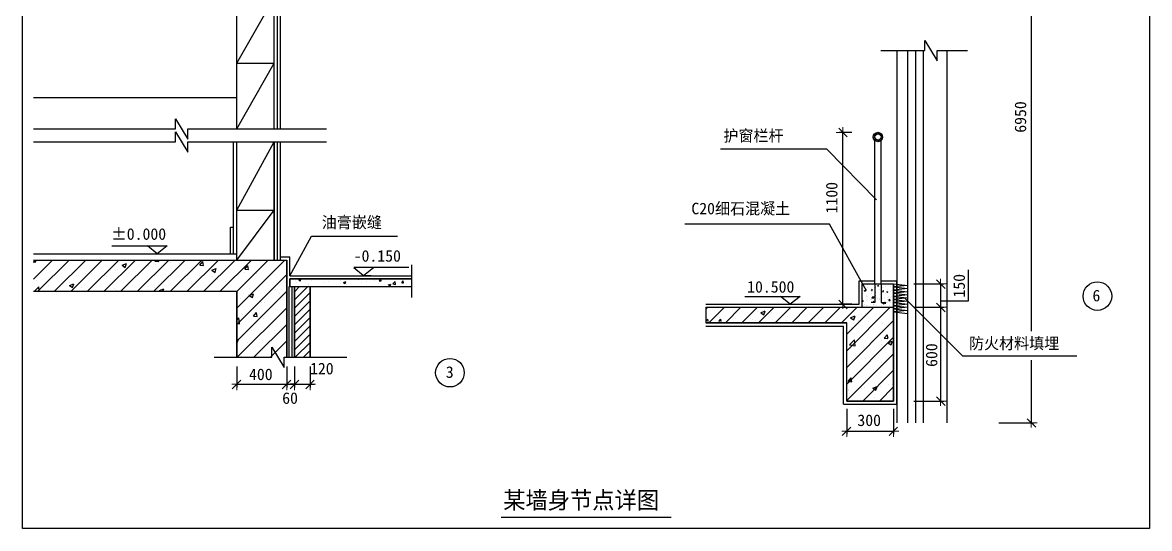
# Model space of a CAD drawing. Header units: metres. Extents: x -54693 to 188802, y -34677 to 263858.
# Drawn here: x -54693 to 188802, y -34677 to 74743 of the extents above; entities that cross this region are included whole.
import ezdxf

# ---------------------------------------------------------------- set-up
doc = ezdxf.new("R2010")
doc.units = ezdxf.units.M
for name, color, linetype in [('1', 4, 'Continuous'), ('BLOCK', 7, 'Continuous'), ('CUXING', 1, 'Continuous'), ('STAIR', 2, 'Continuous')]:
    doc.layers.add(name, color=color, linetype=linetype)

# ---------------------------------------------------------------- blocks, each defined once
blk = doc.blocks.new('_ArchTick')
at = {"lineweight": 15}
for p, q in [((1.38, 0), (-1.29, 0)), ((0, 1.75), (0, -1.61))]:
    blk.add_line(p, q, dxfattribs=at)
at = {"color": 0, "linetype": 'ByBlock'}
blk.add_lwpolyline([(-1.22, -1.23), (1.1, 1.08)], dxfattribs=at)

msp = doc.modelspace()

# ---------------------------------------------------------------- linework, layer by layer
for p, q in [((163230.98, 92253.08), (163230.98, 7980.9)), ((140247.59, 68712.47), (140247.59, 70881.06)), ((140247.59, 70881.06), (142951.74, 66472.47)), ((142951.74, 66472.47), (142951.74, 68712.47)), ((135173.78, 67206.33), (135173.78, 67206.33)), ((-21677.07, 51748.65), (-21677.07, 53917.24)), ((-21677.07, 53917.24), (-18972.92, 49508.65)), ((-18972.92, 49508.65), (-18972.92, 51748.65)), ((-21677.07, 48919.45), (-21677.07, 51088.04)), ((-21677.07, 51088.04), (-18972.92, 46679.46)), ((-18972.92, 46679.46), (-18972.92, 48919.45)), ((-8408.4, 23366.96), (-8408.4, 48919.45)), ((-299.35, 48919.45), (-299.35, 23366.96)), ((124495.67, 50987.22), (121842.94, 50987.22)), ((122518.69, 13831.78), (122518.69, 50987.22)), ((129125.1, 50079.83), (130039.07, 50993.79)), ((129176.33, 49653.23), (129460.18, 49937.07)), ((129347.04, 49346.1), (129587.9, 49586.97)), ((129601.24, 49122.47), (129850.24, 49371.47)), ((129945.36, 48988.77), (130281.79, 49325.19)), ((130181.83, 50658.72), (130465.67, 50942.56)), ((130458.8, 49024.37), (131094.53, 49660.1)), ((130531.93, 50530.99), (130772.8, 50771.86)), ((130747.43, 50268.66), (130996.43, 50517.66)), ((130793.71, 49837.11), (131130.13, 50173.54)), ((-52332.43, 22822.11), (-51787.58, 23366.96)), ((-52332.43, 19238.39), (-48203.86, 23366.96)), ((-52332.43, 23366.96), (2403.67, 23366.96)), ((-52332.43, 23141.12), (-51946.51, 22880.81)), ((-51941.72, 22877.67), (-51777.54, 23366.96)), ((-51377.67, 16609.42), (-44620.13, 23366.96)), ((-49673.71, 23208.5), (-49673.71, 23208.5)), ((-47793.94, 16609.42), (-41036.4, 23366.96)), ((-44210.21, 16609.42), (-37452.67, 23366.96)), ((-40626.48, 16609.42), (-33868.94, 23366.96)), ((-37042.76, 16609.42), (-30285.21, 23366.96)), ((-33459.03, 16609.42), (-26701.48, 23366.96)), ((-33195.86, 22251.88), (-32249.55, 22615.13)), ((-33195.85, 22251.87), (-32523.58, 21798.42)), ((-32518.79, 21795.26), (-32244.75, 22611.96)), ((-29875.3, 16609.42), (-23117.75, 23366.96)), ((-27408.04, 22247.97), (-27408.04, 22247.97)), ((-26291.57, 16609.42), (-19534.03, 23366.96)), ((-26077.24, 23124.42), (-25873.72, 23366.96)), ((-26077.24, 23124.42), (-25269.42, 23053.75)), ((-26041.77, 22342.78), (-26041.77, 22342.78)), ((-25264.63, 23050.55), (-25323, 23366.96)), ((-22707.84, 16609.42), (-15950.3, 23366.96)), ((-22658.41, 22788.21), (-22658.41, 22788.21)), ((-20866.74, 22537.61), (-20866.74, 22537.61)), ((-20388.48, 23261.28), (-20388.48, 23261.28)), ((-19124.11, 16609.42), (-12366.57, 23366.96)), ((-16383.4, 22276.32), (-15731.85, 23052.81)), ((-16383.4, 22276.32), (-15575.58, 22205.65)), ((-15570.8, 22202.45), (-15727.07, 23049.61)), ((-15540.38, 16609.42), (-8782.84, 23366.96)), ((-11956.65, 16609.42), (-5199.11, 23366.96)), ((-10460.08, 23208.69), (-10460.08, 23208.69)), ((-8408.4, 12990.22), (1968.35, 23366.96)), ((-8408.4, 16573.95), (-1615.38, 23366.96)), ((-6689.57, 21428.22), (-6038.02, 22204.71)), ((-5876.97, 21354.34), (-6033.24, 22201.5)), ((-3245.42, 22903.86), (-3245.42, 22903.86)), ((2403.67, 23366.96), (2403.67, 2418.58)), ((-43079.19, 20099.76), (-43079.19, 20099.76)), ((-41173.74, 20431.14), (-41173.74, 20431.14)), ((-39695.82, 20545.19), (-39695.82, 20545.19)), ((-36630.36, 19831.75), (-36630.36, 19831.75)), ((-34577.23, 21219.07), (-34577.23, 21219.07)), ((-34234.6, 21382.75), (-34234.6, 21382.75)), ((-28748.55, 21184.68), (-28748.55, 21184.68)), ((-13772.93, 21169.48), (-12826.62, 21532.74)), ((-13772.92, 21169.48), (-13100.65, 20716.03)), ((-13613.68, 19713.79), (-13613.68, 19713.79)), ((-13095.86, 20712.85), (-12821.82, 21529.55)), ((-9176.4, 19700.72), (-9176.4, 19700.72)), ((-8408.4, 9406.49), (2403.67, 20218.56)), ((-6787.12, 20579.01), (-6787.12, 20579.01)), ((-6689.57, 21428.22), (-5881.75, 21357.55)), ((-4057.8, 20374.6), (-4057.8, 20374.6)), ((232.43, 21592.32), (232.43, 21592.32)), ((149699.64, 14530.48), (149699.64, 21275.93)), ((-52114.75, 16609.42), (-51205.53, 17557.03)), ((-51614.65, 18976.05), (-51614.65, 18976.05)), ((-51090.84, 16609.42), (-51200.68, 17553.64)), ((-49165.22, 17826.7), (-49165.22, 17826.7)), ((-48193.3, 19417.83), (-48193.3, 19417.83)), ((-44551.53, 17892.84), (-43605.23, 18256.09)), ((-44551.53, 17892.84), (-43879.26, 17439.38)), ((-44512.17, 18478.82), (-44512.17, 18478.82)), ((-43874.47, 17436.23), (-43600.43, 18252.93)), ((-41950.56, 17521.87), (-41950.56, 17521.87)), ((-34735.9, 17217.04), (-34735.9, 17217.04)), ((-27572.38, 17748.88), (-27572.38, 17748.88)), ((-26213.81, 17457.7), (-26213.81, 17457.7)), ((-25128.6, 16810.45), (-24182.3, 17173.7)), ((-24365.78, 16609.42), (-24177.5, 17170.53)), ((-21095.22, 18131.58), (-21095.22, 18131.58)), ((-20552.83, 18762.19), (-20552.83, 18762.19)), ((-12559.76, 19255.29), (-12559.76, 19255.29)), ((-5661.11, 17179.5), (-5661.11, 17179.5)), ((68.09, 17093.23), (68.09, 17093.23)), ((2220.7, 18532.42), (2220.7, 18532.42)), ((29433.85, 19312.44), (3079.43, 19312.44)), ((3079.43, 19312.44), (3079.43, 17623.05)), ((3079.43, 17623.05), (29433.85, 17623.05)), ((4093.06, 14740.49), (6975.62, 17623.05)), ((4093.06, 16532.35), (5183.76, 17623.05)), ((4093.06, 17623.05), (4093.06, 2418.58)), ((4160.24, 19145.95), (4160.24, 19145.95)), ((4391.64, 19055.77), (4391.64, 19055.77)), ((4403.39, 18532.42), (4403.39, 18532.42)), ((4974.25, 19073.46), (5447.4, 19255.08)), ((4974.25, 19073.46), (5310.39, 18846.73)), ((5315.18, 18843.54), (5452.2, 19251.89)), ((6083.32, 19278.48), (6083.32, 19278.48)), ((7007.24, 18044.84), (7007.24, 18044.84)), ((7471.83, 17623.05), (7471.83, 2418.58)), ((7767.57, 18993.54), (7767.57, 18993.54)), ((8344.29, 19208.89), (8344.29, 19208.89)), ((9963.5, 17725.16), (9963.5, 17725.16)), ((10420.52, 18477.44), (10420.52, 18477.44)), ((11374.9, 18841.12), (11374.9, 18841.12)), ((12824.32, 17734.74), (12824.32, 17734.74)), ((13904.41, 18401.62), (13904.41, 18401.62)), ((13930.29, 18984.1), (13930.29, 18984.1)), ((14685.72, 18532.26), (15158.87, 18713.89)), ((14685.72, 18532.26), (15021.85, 18305.53)), ((14982.23, 18688.71), (14982.23, 18688.71)), ((15026.65, 18302.33), (15163.66, 18710.68)), ((15383.62, 18071.68), (15383.62, 18071.68)), ((17545.02, 19307.97), (17548.76, 19312.44)), ((17545.02, 19307.97), (17948.93, 19272.63)), ((17845.31, 19078.08), (17845.31, 19078.08)), ((17953.71, 19269.4), (17945.77, 19312.44)), ((18154.75, 19312.44), (18670.26, 19232.49)), ((18589.55, 18536.29), (18589.55, 18536.29)), ((18675.11, 19229.05), (18665.41, 19312.44)), ((19651.35, 18633.53), (19651.35, 18633.53)), ((20730.97, 17642.97), (20730.97, 17642.97)), ((21343.03, 18856.25), (21343.03, 18856.25)), ((22196.88, 18383.88), (22196.88, 18383.88)), ((22391.93, 18883.92), (22717.71, 19272.16)), ((22391.93, 18883.92), (22795.84, 18848.58)), ((22800.62, 18845.35), (22722.49, 19268.93)), ((23902.33, 19193.19), (23902.33, 19193.19)), ((24240.75, 18149.62), (24240.75, 18149.62)), ((24397.18, 17991.07), (24870.33, 18172.69)), ((24397.18, 17991.06), (24733.32, 17764.34)), ((24738.11, 17761.13), (24875.13, 18169.48)), ((25281.19, 18207.19), (25807.53, 18755.75)), ((25281.19, 18207.19), (25882.19, 18113.98)), ((25804.21, 18231.46), (25804.21, 18231.46)), ((25887.03, 18110.54), (25812.38, 18752.3)), ((27238.85, 18459.87), (27564.62, 18848.11)), ((27238.85, 18459.87), (27642.76, 18424.53)), ((27647.54, 18421.3), (27569.41, 18844.88)), ((27710.33, 18625.43), (27710.33, 18625.43)), ((28307.9, 18066.17), (28307.9, 18066.17)), ((29411.54, 18079.05), (29411.54, 18079.05)), ((126755.48, 13156.03), (126755.48, 18224.19)), ((126755.48, 18224.19), (133513.03, 18224.19)), ((126839.1, 17259.74), (126839.1, 17259.74)), ((127560.39, 17195.53), (127560.39, 17195.53)), ((127776.58, 18030.71), (127776.58, 18030.71)), ((127860.29, 17493.81), (127860.29, 17493.81)), ((128642.77, 17183.53), (128642.77, 17183.53)), ((129442.13, 17122.25), (129442.13, 17122.25)), ((129694.25, 17476.46), (129694.25, 17476.46)), ((129830.75, 17832.04), (129830.75, 17832.04)), ((130024.73, 17832.08), (130261.31, 17922.89)), ((130024.74, 17832.08), (130192.8, 17718.71)), ((130197.49, 17715.45), (130266, 17919.63)), ((130446.43, 17107.32), (130446.43, 17107.32)), ((130540.1, 17587.82), (130540.1, 17587.82)), ((131197.02, 17375.57), (131197.02, 17375.57)), ((131801.2, 18170.28), (131801.2, 18170.28)), ((131819.74, 17756.29), (131819.74, 17756.29)), ((132931.81, 17613.48), (132931.81, 17613.48)), ((133513.03, 18224.19), (133513.03, 13156.03)), ((137868.12, 18224.19), (144340.19, 18224.19)), ((143664.43, 18224.19), (143664.43, 13156.03)), ((-52332.43, 16609.42), (-8408.4, 16609.42)), ((-34398.94, 16883.66), (-34398.94, 16883.66)), ((-29597.18, 17012.27), (-29597.18, 17012.27)), ((-27521.25, 16912.2), (-27521.25, 16912.2)), ((-25128.6, 16810.44), (-24830.57, 16609.42)), ((-8408.4, 5822.76), (2403.67, 16634.83)), ((-8408.4, 16609.42), (-8408.4, 2418.58)), ((-7613.21, 15044.09), (-7613.21, 15044.09)), ((-6951.47, 16079.92), (-6951.47, 16079.92)), ((-5877.28, 15997.71), (-5877.28, 15997.71)), ((-5705.67, 15728.05), (-4759.37, 16091.31)), ((-5705.67, 15728.05), (-5033.4, 15274.6)), ((-5028.61, 15271.41), (-4754.57, 16088.12)), ((922.25, 16167.8), (922.25, 16167.8)), ((1337.38, 15692.88), (1337.38, 15692.88)), ((4093.06, 12948.62), (7471.83, 16327.39)), ((126761.67, 14467.03), (126924.56, 14661.16)), ((126893.55, 15079.35), (126893.55, 15079.35)), ((126968.3, 14446.08), (126929.23, 14657.87)), ((127185.81, 16742.32), (127422.39, 16833.13)), ((127185.82, 16742.32), (127353.88, 16628.95)), ((127358.57, 16625.69), (127427.08, 16829.87)), ((127653.32, 14656.4), (127653.32, 14656.4)), ((127694.4, 15781.17), (127694.4, 15781.17)), ((127720.79, 15477.82), (127720.79, 15477.82)), ((127735.49, 16905.94), (127735.49, 16905.94)), ((127916.55, 14811.21), (127916.55, 14811.21)), ((127984.8, 15456.99), (127984.8, 15456.99)), ((128530.4, 14735.95), (128530.4, 14735.95)), ((128697.21, 15003.14), (128697.21, 15003.14)), ((128716.32, 16796.49), (128879.21, 16990.62)), ((128716.32, 16796.49), (128918.28, 16778.83)), ((128762.39, 14922.56), (128762.39, 14922.56)), ((128805.4, 16143.83), (128805.4, 16143.83)), ((128850.4, 15210.12), (129113.56, 15484.4)), ((128850.4, 15210.12), (129150.89, 15163.52)), ((128922.95, 16775.54), (128883.88, 16987.33)), ((129155.63, 15160.05), (129118.3, 15480.93)), ((129202.63, 15381.96), (129439.2, 15472.78)), ((129202.63, 15381.96), (129370.7, 15268.6)), ((129359.96, 14872.7), (129359.96, 14872.7)), ((129375.38, 15265.34), (129443.89, 15469.51)), ((129401.04, 15997.47), (129401.04, 15997.47)), ((129651.24, 16255.19), (129651.24, 16255.19)), ((129691.25, 15816.05), (129691.25, 15816.05)), ((129788.47, 15380.79), (129788.47, 15380.79)), ((130042.04, 15091.03), (130042.04, 15091.03)), ((130500.85, 15074.19), (130500.85, 15074.19)), ((130500.87, 14926.93), (130500.87, 14926.93)), ((130930.89, 16423.66), (130930.89, 16423.66)), ((131114.85, 15126.03), (131114.85, 15126.03)), ((131139.78, 16584.47), (131302.67, 16778.59)), ((131139.78, 16584.47), (131341.74, 16566.8)), ((131155.93, 16250.8), (131155.93, 16250.8)), ((131346.41, 16563.51), (131307.34, 16775.3)), ((131592.13, 15304.58), (131592.13, 15304.58)), ((131661.7, 16154.28), (131661.7, 16154.28)), ((132041.55, 16471.72), (132278.12, 16562.53)), ((132041.55, 16471.72), (132209.62, 16358.36)), ((132175.9, 15371.96), (132175.9, 15371.96)), ((132214.3, 16355.09), (132282.81, 16559.27)), ((132250.1, 17031.11), (132250.1, 17031.11)), ((132304.54, 14850.73), (132304.54, 14850.73)), ((132456.36, 14650.87), (132719.53, 14925.15)), ((132456.36, 14650.87), (132756.86, 14604.27)), ((132471.31, 15412.42), (132471.31, 15412.42)), ((132761.59, 14600.8), (132724.26, 14921.68)), ((132849.63, 15363.93), (132849.63, 15363.93)), ((132890.72, 16488.7), (132890.72, 16488.7)), ((133021.75, 15483.32), (133021.75, 15483.32)), ((133064.76, 16704.59), (133064.76, 16704.59)), ((133395.8, 15228.37), (133395.8, 15228.37)), ((-8228.85, 2418.58), (2403.67, 13051.1)), ((-3027.65, 14182.3), (-3027.65, 14182.3)), ((-2422.69, 14212.03), (-2422.69, 14212.03)), ((-96.25, 12594.14), (-96.25, 12594.14)), ((4093.06, 11156.76), (7471.83, 14535.53)), ((4093.06, 9364.89), (7471.83, 12743.67)), ((92967.77, 12748.31), (93375.49, 13156.03)), ((92967.77, 13156.03), (133513.03, 13156.03)), ((93580.44, 9777.26), (96959.22, 13156.03)), ((97164.17, 9777.26), (100542.95, 13156.03)), ((100747.9, 9777.26), (104126.67, 13156.03)), ((104015.74, 12185.32), (104015.74, 12185.32)), ((104331.63, 9777.26), (107710.4, 13156.03)), ((104805.3, 11994.61), (105751.61, 12357.86)), ((105482.23, 11537.88), (105756.26, 12354.59)), ((107399.11, 12630.75), (107399.11, 12630.75)), ((107915.36, 9777.26), (111294.13, 13156.03)), ((111499.09, 9777.26), (114877.86, 13156.03)), ((112517.7, 13304.62), (112517.7, 13304.62)), ((115041.25, 13426.12), (115041.25, 13426.12)), ((115082.82, 9777.26), (118461.59, 13156.03)), ((117552.44, 12286.86), (117552.44, 12286.86)), ((118666.55, 9777.26), (122045.32, 13156.03)), ((124495.67, 13831.78), (121842.94, 13831.78)), ((122250.27, 9777.26), (125629.05, 13156.03)), ((123376.71, 3736.24), (132796.5, 13156.03)), ((123376.71, 7319.97), (129212.78, 13156.03)), ((124491.59, 13238.47), (124491.59, 13238.47)), ((126761.67, 14467.03), (126963.63, 14449.37)), ((127027.7, 13478.58), (127027.7, 13478.58)), ((127312.59, 13739.53), (127312.59, 13739.53)), ((127612.23, 13531.62), (127612.23, 13531.62)), ((127850.33, 13215.3), (127850.33, 13215.3)), ((127873.54, 13589.94), (127873.54, 13589.94)), ((129116.26, 13663.33), (129116.26, 13663.33)), ((129153.19, 13758.41), (129153.19, 13758.41)), ((129185.13, 14255.01), (129348.02, 14449.13)), ((129185.13, 14255.01), (129387.09, 14237.34)), ((129318.87, 13747.93), (129318.87, 13747.93)), ((129391.76, 14234.05), (129352.69, 14445.84)), ((129820.78, 13553.53), (129820.78, 13553.53)), ((130919.92, 13587.12), (130919.92, 13587.12)), ((131073.76, 14001.26), (131073.76, 14001.26)), ((131219.44, 14021.6), (131456.02, 14112.42)), ((131219.44, 14021.6), (131387.51, 13908.24)), ((131287.05, 14039.33), (131287.05, 14039.33)), ((131392.19, 13904.98), (131460.7, 14109.15)), ((131608.59, 14042.98), (131771.48, 14237.1)), ((131608.59, 14042.98), (131810.55, 14025.32)), ((131815.21, 14022.03), (131776.15, 14233.82)), ((131791.24, 13891.77), (131791.24, 13891.77)), ((132132.89, 14150.69), (132132.89, 14150.69)), ((132723.58, 13510.91), (132723.58, 13510.91)), ((132808.55, 14239.16), (132808.55, 14239.16)), ((133412.54, 14319.16), (133412.54, 14319.16)), ((133513.03, 13156.03), (133513.03, -7116.6)), ((137868.12, 13156.03), (144340.19, 13156.03)), ((137868.12, 13156.03), (144340.19, 13156.03)), ((143664.14, 14530.48), (149699.64, 14530.48)), ((143664.43, 13156.03), (143664.43, -7116.6)), ((-8408.4, 10351.55), (-7933.96, 10846.02)), ((-7779.8, 9559.07), (-7929.12, 10842.6)), ((-7115.81, 11580.83), (-7115.81, 11580.83)), ((-4814.33, 11262.28), (-4162.78, 12038.77)), ((-4814.33, 11262.28), (-4006.51, 11191.6)), ((-4001.74, 11188.39), (-4158.01, 12035.56)), ((-2633.16, 10837.29), (-2633.16, 10837.29)), ((750.21, 11282.72), (750.21, 11282.72)), ((2361.58, 10286.62), (2403.67, 10302.78)), ((2361.58, 10286.62), (2403.67, 10258.23)), ((4093.06, 7573.03), (7471.83, 10951.8)), ((92967.77, 10138.67), (93372.97, 10621.57)), ((123376.71, 9777.26), (92967.77, 9777.26)), ((93470.42, 10115.13), (93377.61, 10618.28)), ((95480.29, 11061.6), (95480.29, 11061.6)), ((95760.71, 10115.13), (96202.49, 10575.56)), ((95886.49, 10849.36), (95886.49, 10849.36)), ((96260.36, 10115.13), (96207.2, 10572.1)), ((99277.62, 10720.26), (99277.62, 10720.26)), ((103101.15, 10544.53), (103101.15, 10544.53)), ((103706.32, 10408.33), (103706.32, 10408.33)), ((104805.3, 11994.61), (105477.57, 11541.16)), ((107159.43, 12073.19), (107159.43, 12073.19)), ((110315.8, 10239.7), (110315.8, 10239.7)), ((110532.88, 11273.55), (110532.88, 11273.55)), ((123376.71, 152.51), (133513.03, 10288.82)), ((123376.71, -7116.6), (123376.71, 9777.26)), ((124228.23, 10912.22), (125174.54, 11275.47)), ((124228.23, 10912.22), (124900.5, 10458.76)), ((124905.16, 10455.48), (125179.19, 11272.18)), ((125999.71, 10217.13), (125999.71, 10217.13)), ((128084.6, 10049.36), (128084.6, 10049.36)), ((-8408.4, 9659.23), (-7784.64, 9562.49)), ((-5142.96, 8129.42), (-5142.96, 8129.42)), ((-4645.12, 2418.58), (2403.67, 9467.37)), ((-1351.47, 8823.04), (-1351.47, 8823.04)), ((-260.59, 8095.05), (-260.59, 8095.05)), ((4093.06, 5781.17), (7471.83, 9159.94)), ((4093.06, 3989.3), (7471.83, 7368.07)), ((124327.24, 8739.38), (124327.24, 8739.38)), ((124745.12, 9630.04), (124745.12, 9630.04)), ((127594.74, 7814.62), (127594.74, 7814.62)), ((131153.8, 9604.59), (131153.8, 9604.59)), ((131959.77, 9325.21), (131959.77, 9325.21)), ((-8408.4, 6152.42), (-8047.8, 6290.84)), ((-8408.4, 5532.52), (-8321.83, 5474.13)), ((-8317.05, 5470.95), (-8043.01, 6287.66)), ((-7280.15, 7081.74), (-7280.15, 7081.74)), ((-6188.56, 5506.78), (-6188.56, 5506.78)), ((-2805.2, 5952.21), (-2805.2, 5952.21)), ((-1061.4, 2418.58), (2403.67, 5883.64)), ((2313.4, 6626.09), (2313.4, 6626.09)), ((4314.2, 2418.58), (7471.83, 5576.21)), ((123376.71, -3431.22), (133513.03, 6705.1)), ((123997.53, 5004.45), (125050.2, 6101.55)), ((123997.53, 5004.45), (125199.52, 4818.03)), ((125204.22, 4814.54), (125054.9, 6098.07)), ((130979.77, 6010.34), (130979.77, 6010.34)), ((130989.46, 5105.5), (130989.46, 5105.5)), ((131496.76, 6452.68), (132148.31, 7229.17)), ((131496.76, 6452.68), (132304.58, 6382.01)), ((132309.22, 6378.69), (132152.95, 7225.85)), ((132295.48, 5470.79), (133241.79, 5834.04)), ((132295.48, 5470.79), (132967.75, 5017.33)), ((132972.4, 5014.04), (133246.44, 5830.75)), ((-7444.49, 2582.65), (-7444.49, 2582.65)), ((-830.95, 4547.2), (1873.2, 138.61)), ((-830.95, 2378.61), (-830.95, 4547.2)), ((-424.93, 3595.96), (-424.93, 3595.96)), ((6106.06, 2418.58), (7471.83, 3784.34)), ((123376.71, -7014.95), (133513.03, 3121.37)), ((124162.9, 4240.29), (124162.9, 4240.29)), ((129270.92, 2455.37), (129270.92, 2455.37)), ((-8408.4, 371.76), (-8408.4, -4173.93)), ((1873.2, 138.61), (1873.2, 2378.61)), ((2403.67, 371.76), (2403.67, -4173.93)), ((2403.67, 371.76), (2403.67, -4173.93)), ((4093.06, 371.76), (4093.06, -4173.93)), ((4093.06, 371.76), (4093.06, -4173.93)), ((7471.83, 371.76), (7471.83, -4173.93)), ((127424.36, 679.83), (127424.36, 679.83)), ((127526.6, 1985.4), (127526.6, 1985.4)), ((130807.72, 1125.26), (130807.72, 1125.26)), ((130825.12, 606.41), (130825.12, 606.41)), ((163230.98, 1723.06), (163230.98, -11813.09)), ((123678.16, -2865.16), (124329.71, -2088.67)), ((123998.56, -258.8), (123998.56, -258.8)), ((124490.61, -2939.15), (124334.34, -2091.98)), ((126858.79, -7116.6), (133513.03, -462.36)), ((130765.02, -982.06), (130765.02, -982.06)), ((-8408.4, -3498.17), (2403.67, -3498.17)), ((2403.67, -3498.17), (4093.06, -3498.17)), ((4093.06, -3498.17), (3147, -3498.17)), ((4093.06, -3498.17), (7471.83, -3498.17)), ((7471.83, -3498.17), (8417.89, -3498.17)), ((123678.16, -2865.16), (124485.98, -2935.83)), ((123834.22, -4757.89), (123834.22, -4757.89)), ((123868.95, -4650.68), (123868.95, -4650.68)), ((126639.07, -4450.78), (126639.07, -4450.78)), ((127252.31, -4205.25), (127252.31, -4205.25)), ((129007.05, -4329.68), (129953.36, -3966.43)), ((129007.06, -4329.68), (129679.33, -4783.13)), ((129683.97, -4786.42), (129958.01, -3969.72)), ((130442.52, -7116.6), (133513.03, -4046.09)), ((130660.78, -3892.68), (130660.78, -3892.68)), ((132370.91, -3531.38), (132370.91, -3531.38)), ((133371.99, -3713.26), (133513.03, -3545.18)), ((133371.99, -3713.26), (133513.03, -3725.6)), ((133513.03, -7116.6), (123376.71, -7116.6)), ((129488.69, -6266.19), (129488.69, -6266.19)), ((137868.12, -7116.6), (144340.19, -7116.6)), ((123376.71, -8826.4), (123376.71, -14276.9)), ((133513.03, -8826.4), (133513.03, -14276.9)), ((156234.78, -11813.09), (163906.74, -11813.09)), ((123376.71, -13601.15), (133513.03, -13601.15)), ((48735.86, -32197.19), (85422.41, -32197.19))]:
    msp.add_line(p, q)
msp.add_lwpolyline([(-54692.84, 263857.69), (188801.6, 263857.69), (188801.6, -34676.72), (-54692.84, -34676.72)], close=True)
for centre in [(177548.72, 15572.66), (37657.28, -984.33)]:
    msp.add_circle(centre, 3086.73)
at = {"layer": '1'}
for p, q in [((376.41, 51748.65), (376.41, 114593.8)), ((1052.16, 51748.65), (1052.16, 114593.8)), ((-8408.4, 65939.49), (-299.35, 80130.33)), ((134188.78, 68567.89), (134188.78, -11813.09)), ((136553.92, 68567.89), (136553.92, -11813.09)), ((138243.31, 68567.89), (138243.31, -11813.09)), ((139932.69, 68567.89), (139932.69, -11813.09)), ((145000.85, 68567.89), (145000.85, -11813.09)), ((-8408.4, 51748.65), (-299.35, 65939.49)), ((-8408.4, 65939.49), (-299.35, 65939.49)), ((-52332.43, 51748.65), (-21677.07, 51748.65)), ((-18972.92, 51748.65), (11002.09, 51748.65)), ((-52332.43, 48919.45), (-21677.07, 48919.45)), ((-18972.92, 48919.45), (11002.09, 48919.45)), ((-9084.15, 24718.47), (-9084.15, 48919.45)), ((-8408.4, 34179.03), (-299.35, 48919.45)), ((376.41, 23366.96), (376.41, 48919.45)), ((1052.16, 23366.96), (1052.16, 48919.45)), ((119123.84, 47337.78), (96101.59, 47337.78)), ((129829.46, 36367.04), (119123.84, 47337.78)), ((-8408.4, 23366.96), (-299.35, 34179.03)), ((-8408.4, 34179.03), (-299.35, 34179.03)), ((-9759.91, 24718.47), (-9759.91, 30462.38)), ((-9759.91, 30462.38), (-9084.15, 30462.38)), ((119646.24, 31147.52), (88431.92, 31147.52)), ((127685.05, 16737.25), (119646.24, 31147.52)), ((3079.43, 19988.19), (7756.02, 28521.94)), ((7756.02, 28521.94), (26352.26, 28521.94)), ((1052.16, 24042.72), (3079.43, 24042.72)), ((3079.43, 19988.19), (3079.43, 24042.72)), ((29433.85, 15257.91), (29433.85, 22353.33)), ((3079.43, 19988.19), (29433.85, 19988.19)), ((3586.24, 2418.58), (3586.24, 17623.05)), ((126079.73, 18899.94), (129458.5, 18899.94)), ((126079.73, 13831.78), (126079.73, 18899.94)), ((130810.01, 18899.94), (134188.78, 18899.94)), ((133513.03, 18224.19), (136553.92, 17886.31)), ((136553.92, 17886.31), (133513.03, 17548.43)), ((133513.03, 17548.43), (136553.92, 17210.56)), ((136553.92, 17210.56), (133513.03, 16872.68)), ((134188.78, -7792.36), (134188.78, 18899.94)), ((133513.03, 16872.68), (136553.92, 16534.8)), ((136553.92, 16534.8), (133513.03, 16196.92)), ((133513.03, 16196.92), (136553.92, 15859.05)), ((136553.92, 15859.05), (133513.03, 15521.17)), ((133513.03, 15521.17), (136553.92, 15183.29)), ((136553.92, 15183.29), (133513.03, 14845.42)), ((133513.03, 14845.42), (136553.92, 14507.54)), ((135878.17, 15183.29), (148379.62, 2681.84)), ((92967.77, 13831.78), (126079.73, 13831.78)), ((136553.92, 14507.54), (133513.03, 14169.66)), ((133513.03, 14169.66), (136553.92, 13831.78)), ((136553.92, 13831.78), (133513.03, 13493.91)), ((133513.03, 13493.91), (136553.92, 13156.03)), ((136553.92, 13156.03), (133513.03, 12818.15)), ((133513.03, 12818.15), (136553.92, 12480.27)), ((136553.92, 12480.27), (133513.03, 12142.4)), ((133513.03, 12142.4), (136553.92, 11804.52)), ((92967.77, 9101.5), (122700.96, 9101.5)), ((122700.96, -7792.36), (122700.96, 9101.5)), ((148379.62, 2681.84), (173075.26, 2681.84)), ((-13281.63, 2378.61), (-830.95, 2378.61)), ((1873.2, 2378.61), (15411.98, 2378.61)), ((122700.96, -7792.36), (134188.78, -7792.36))]:
    msp.add_line(p, q, dxfattribs=at)
for radius in [1013.63, 675.75]:
    msp.add_circle((130134.26, 49984.64), radius, dxfattribs=at)
at = {"layer": 'BLOCK'}
for p, q in [((-35396.04, 26415.55), (-23459.57, 26415.55)), ((-25591.3, 24695.41), (-27723.04, 26415.55)), ((-27144.53, 24718.47), (-25117.26, 24718.47)), ((-23459.57, 26415.55), (-25591.3, 24695.41)), ((28795.46, 21766.66), (16858.99, 21766.66)), ((16858.99, 21766.66), (18990.73, 20046.52)), ((20644.92, 19988.19), (18617.66, 19988.19)), ((18990.73, 20046.52), (21122.46, 21766.66)), ((101393.06, 15521.17), (113329.52, 15521.17)), ((111197.79, 13801.03), (109066.06, 15521.17)), ((113329.52, 15521.17), (111197.79, 13801.03)), ((110875.26, 13831.78), (112902.52, 13831.78))]:
    msp.add_line(p, q, dxfattribs=at)
at = {"layer": 'CUXING'}
for p, q in [((-299.35, 51748.65), (-299.35, 114593.8)), ((-8408.4, 51748.65), (-8408.4, 80130.33)), ((-52332.43, 58506.19), (-8408.4, 58506.19)), ((-8408.4, 23366.96), (-8408.4, 48919.45)), ((-299.35, 23366.96), (-299.35, 48919.45)), ((129458.5, 18224.19), (129458.5, 49229.13)), ((130810.01, 18224.19), (130810.01, 49229.13)), ((-52332.43, 24718.47), (-8408.4, 24718.47)), ((-52332.43, 23366.96), (2403.67, 23366.96)), ((2403.67, 2418.58), (2403.67, 23366.96)), ((2910.49, 2418.58), (2910.49, 17623.05)), ((3079.43, 17623.05), (3079.43, 19312.44)), ((3079.43, 19312.44), (29433.85, 19312.44)), ((3079.43, 17623.05), (29433.85, 17623.05)), ((4093.06, 2418.58), (4093.06, 17623.05)), ((7471.83, 2418.58), (7471.83, 17623.05)), ((126755.48, 13156.03), (126755.48, 18224.19)), ((126755.48, 18224.19), (133513.03, 18224.19)), ((129458.5, 18224.19), (129458.5, 14211.69)), ((130810.01, 18224.19), (130810.01, 14211.69)), ((133513.03, -7116.6), (133513.03, 18224.19)), ((-52332.43, 16609.42), (-8408.4, 16609.42)), ((-8408.4, 2418.58), (-8408.4, 16609.42)), ((92967.77, 13156.03), (133513.03, 13156.03)), ((92967.77, 13156.03), (92967.77, 9777.26)), ((129458.5, 14211.69), (128696.47, 14211.69)), ((130810.01, 14211.69), (131572.04, 14211.69)), ((92967.77, 9777.26), (123376.71, 9777.26)), ((123376.71, -7116.6), (123376.71, 9777.26)), ((123376.71, -7116.6), (133513.03, -7116.6))]:
    msp.add_line(p, q, dxfattribs=at)
at = {"layer": 'STAIR'}
for p, q in [((130795.03, 68712.23), (140247.59, 68712.47)), ((142951.74, 68712.47), (149502.44, 68712.23))]:
    msp.add_line(p, q, dxfattribs=at)

# ---------------------------------------------------------------- block references
at = {"xscale": 800, "yscale": 800, "zscale": 800, "rotation": 90}
for p in [(122518.69, 50987.22), (143664.43, 18224.19), (122518.69, 13831.78), (143664.43, 13156.03), (143664.43, -7116.6), (163230.98, -11813.09)]:
    msp.add_blockref('_ArchTick', p, dxfattribs=at)
at = {"xscale": 800, "yscale": 800, "zscale": 800}
for p in [(-8408.4, -3498.17), (2403.67, -3498.17), (4093.06, -3498.17), (7471.83, -3498.17), (123376.71, -13601.15), (133513.03, -13601.15)]:
    msp.add_blockref('_ArchTick', p, dxfattribs=at)

# ---------------------------------------------------------------- texts
for s, p in [('6950', (162168.41, 50909.25)), ('1100', (121389.53, 33457.51)), ('150', (148918.32, 15268.59)), ('600', (142966.47, 266.82))]:
    msp.add_text(s, height=2500, rotation=90).set_placement(p)
for s, height, p in [('%%p0.000', 2500, (-35570.57, 27755.02)), ('-0.150', 2500, (16856.84, 23024.74)), ('10.500', 2500, (101871.52, 16329.83)), ('6', 2500, (176486.85, 14451.19)), ('120', 2500, (7430.37, -1344.4)), ('3', 2500, (36759.84, -2105.8)), ('400', 2500, (-5755.25, -2591.22)), ('60', 2500, (1413.1, -7730.12)), ('300', 2500, (125691.98, -12521.66)), ('某墙身节点详图', 3700, (49167.35, -30403.6))]:
    msp.add_text(s, height=height).set_placement(p)
at = {"layer": '1'}
for s, p in [('护窗栏杆', (96737.14, 49011.92)), ('C20细石混凝土', (89823.33, 33272.31)), ('油膏嵌缝', (9955.6, 30286.28)), ('防火材料填埋', (149806.45, 4115.79))]:
    msp.add_text(s, height=2500, dxfattribs=at).set_placement(p)

doc.saveas('drawing.dxf')
